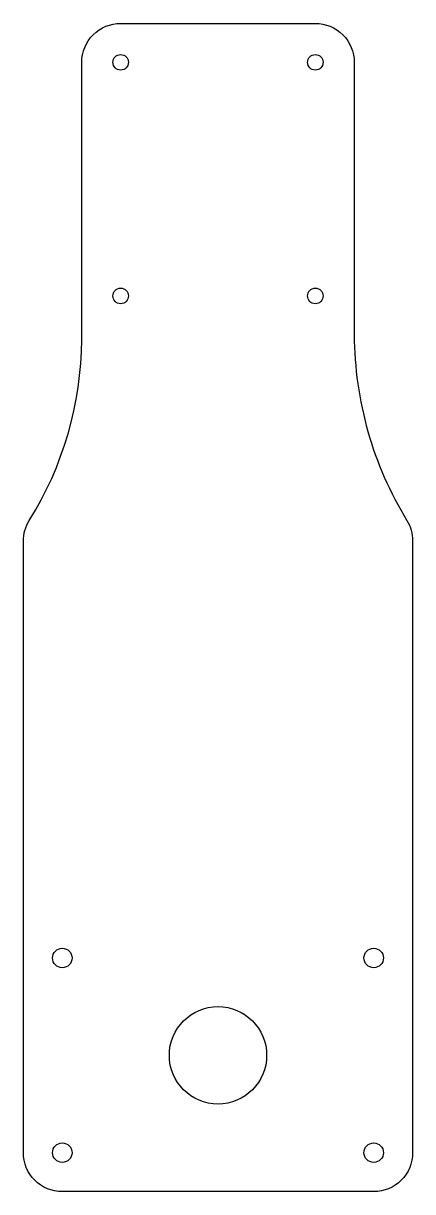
# Model space of a CAD drawing. Header units: millimetres. Extents: x -100 to 0, y 0 to 300.
import ezdxf

# ---------------------------------------------------------------- set-up
doc = ezdxf.new("R2010")
doc.units = ezdxf.units.MM
doc.layers.get('0').update_dxf_attribs({"linetype": 'CONTINUOUS'})

msp = doc.modelspace()

# ---------------------------------------------------------------- linework, layer by layer
msp.add_lwpolyline([(-85, 290, -0.414214), (-75, 300), (-25, 300, -0.414214), (-15, 290), (-15, 220, 0.136778), (-1.47, 172.32, -0.137977), (0, 167.11), (0, 10, -0.414214), (-10, 0), (-90, 0, -0.414214), (-100, 10), (-100, 167.05, -0.140524), (-98.48, 172.35, 0.138729), (-85, 218.75)], format="xyb", close=True)
for centre, radius in [((-75, 290), 2), ((-25, 290), 2), ((-75, 230), 2), ((-25, 230), 2), ((-90, 60), 2.5), ((-10, 60), 2.5), ((-50, 35), 12.5), ((-90, 10), 2.5), ((-10, 10), 2.5)]:
    msp.add_circle(centre, radius)

doc.saveas('drawing.dxf')
